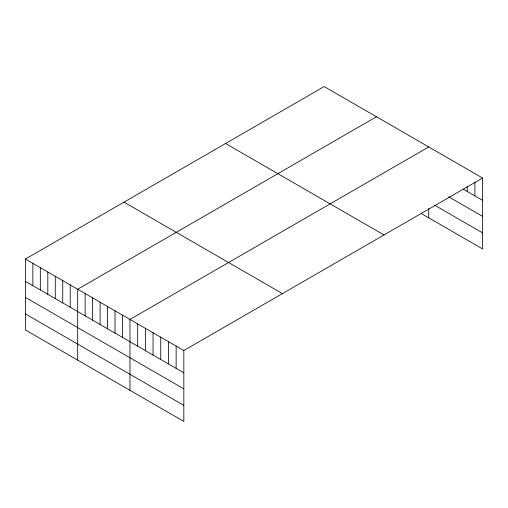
<?xml version="1.0" encoding="UTF-8"?>
<svg xmlns="http://www.w3.org/2000/svg" width="508" height="508" viewBox="0 0 508 508"><rect width="100%" height="100%" fill="white"/><g stroke="black" fill="none" stroke-linecap="round" stroke-linejoin="round"><path stroke-width="0.76" d="M482.6 178.041L183.833 350.533L183.833 421.424L25.4 329.959L25.4 259.067L324.168 86.576L482.6 178.041L482.6 248.933L421.265 213.525M376.453 116.757L77.68 289.249L77.68 360.14M428.733 146.945L129.965 319.437L129.965 390.328M463.36 189.224L482.6 200.33M448.615 196.748L482.6 216.37M434.505 205.124L482.6 232.893M225.577 143.497L384.004 234.963M123.996 202.146L282.423 293.611M25.4 259.067L183.833 350.533M25.4 281.349L183.833 372.821M25.4 297.39L183.833 388.861M25.4 313.919L183.833 405.384M474.904 182.054L474.904 195.885M467.208 186.83L467.208 191.44M428.733 208.356L428.733 217.837M176.136 346.094L176.136 368.376M168.44 341.649L168.44 363.938M160.744 337.204L160.744 359.493M153.048 332.765L153.048 355.048M145.358 328.32L145.358 350.609M137.662 323.875L137.662 346.164M122.498 315.125L122.498 337.407M115.024 310.813L115.024 333.096M107.556 306.502L107.556 328.784M100.089 302.19L100.089 324.472M92.621 297.872L92.621 320.161M85.153 293.56L85.153 315.849M70.212 284.937L70.212 307.226M62.744 280.626L62.744 302.914M55.277 276.314L55.277 298.602M47.809 272.002L47.809 294.284M40.335 267.691L40.335 289.973M32.868 263.379L32.868 285.661"/></g></svg>
